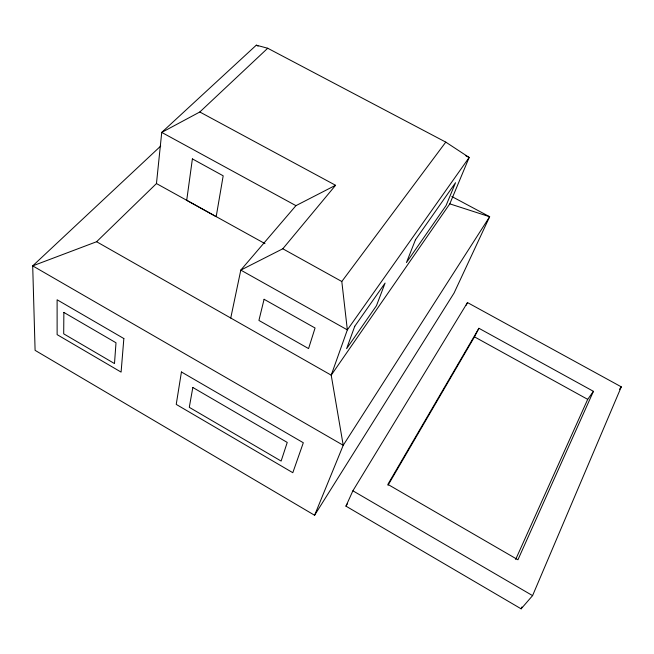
<?xml version="1.0" encoding="UTF-8"?>
<svg xmlns="http://www.w3.org/2000/svg" width="654" height="654" viewBox="0 0 654 654"><rect width="100%" height="100%" fill="white"/><g stroke="black" fill="none" stroke-linecap="round" stroke-linejoin="round"><path stroke-width="0.98" d="M451.84 196.527L489.65 216.727L343.227 445.284L32.7 265.876L96.604 241.727L156.461 183.553L161.734 132.402L256.294 45.175L267.715 48.241L445.775 142.114L469.155 157.483L449.797 203.852L331.21 375.167L343.227 445.284L314.59 515.262L35.095 350.348L32.7 265.876L160.72 146.046M230.748 318.032L240.803 270.102L295.943 205.65L335.576 185.286L199.813 111.989L161.734 132.402L295.943 205.65M532.577 595.622L621.3 386.849L467.487 302.573L352.89 490.802L345.95 506.147L521.132 608.825L532.577 595.622L352.89 490.802M521.132 608.825L521.933 606.945M593.423 391.329L517.935 559.775L387.871 484.385L478.908 328.283L593.423 391.329L587.701 399.365L515.638 559.489M466.196 305.222L467.487 302.573M387.986 485.301L474.477 336.851L478.908 328.283M345.95 506.147L347.536 503.523M314.59 515.262L454.072 293.033L489.65 216.727L449.797 203.852M96.604 241.727L331.21 375.167L347.348 329.878L341.805 281.498L445.775 142.114M619.485 389.285L621.3 386.849M465.55 155.578L469.155 157.483L347.348 329.878L240.803 270.102L282.806 248.773L335.576 185.286M199.813 111.989L267.715 48.241M256.294 45.175L258.101 46.123M474.477 336.851L587.701 399.365M156.461 183.553L264.984 243.631M282.806 248.773L341.805 281.498M63.863 312.424L63.7 333.842L114.491 363.559L116.003 342.77L63.863 312.424M123.851 338.543L121.096 372.101L57.127 334.635L57.111 299.785L123.851 338.543M192.39 158.897L186.717 200.304L216.188 216.67L223.186 175.803L192.39 158.897M181.436 371.979L176.228 404.401L292.812 472.695L303.317 442.75L181.436 371.979M192.832 387.479L189.284 407.328L281.13 461.062L287.237 442.423L192.832 387.479M264.085 299.287L258.919 320.435L308.565 348.582L315.065 328.006L264.085 299.287M354.754 326.281L346.612 348.664L376.467 305.704L385.083 283.076L354.754 326.281M415.462 239.789L406.445 262.565L446.077 205.536L455.527 182.719L415.462 239.789"/></g></svg>
